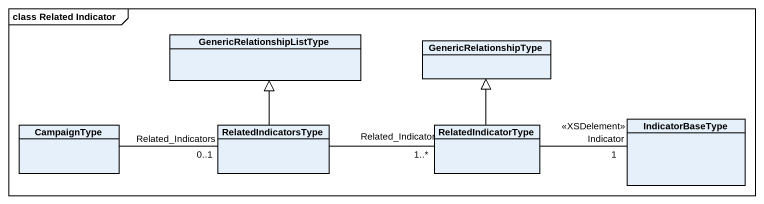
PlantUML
@startuml
mainframe class Related Indicator
hide circle
hide empty members
class GenericRelationshipListType
class GenericRelationshipType
class CampaignType
class RelatedIndicatorsType
class RelatedIndicatorType
class IndicatorBaseType
RelatedIndicatorsType -up-|> GenericRelationshipListType
RelatedIndicatorsType "Related_Indicators\n0..1" -left- CampaignType
RelatedIndicatorType -up-|> GenericRelationshipType
RelatedIndicatorType "Related_Indicator\n1..*" -left- RelatedIndicatorsType
IndicatorBaseType "Indicator\n1\n<<XSDelement>>" -left- RelatedIndicatorType
@enduml
